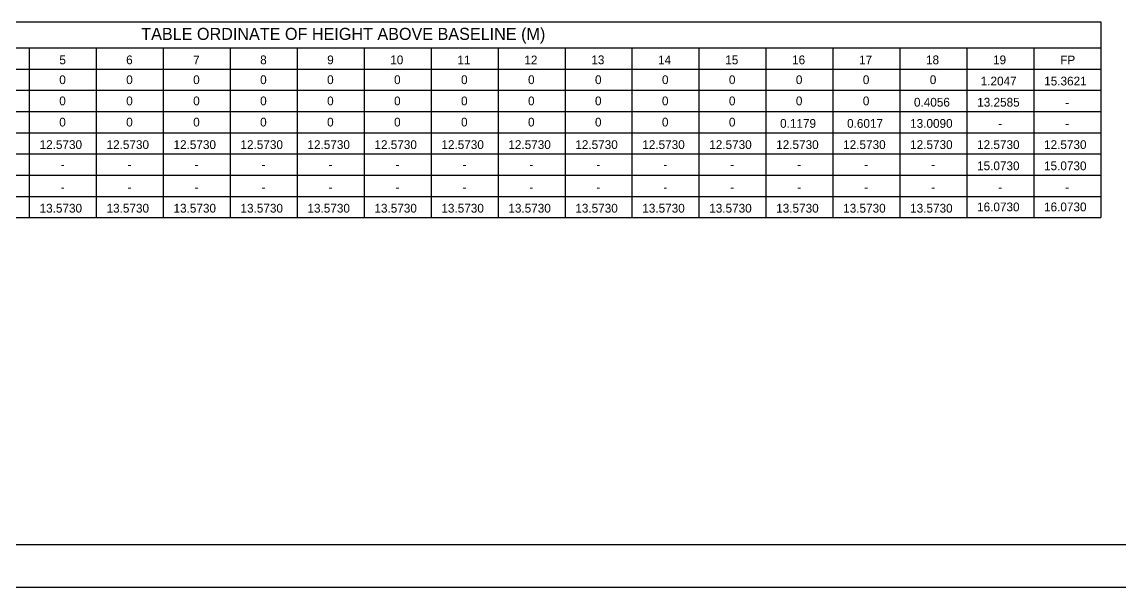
# Model space of a CAD drawing. Extents: x 3 to 181, y 2 to 128.
# Drawn here: x 105.37 to 144.15, y 1.9 to 21.87 of the extents above; entities that cross this region are included whole.
import ezdxf

# ---------------------------------------------------------------- set-up
doc = ezdxf.new("R2010")
doc.units = 0
doc.layers.get('0').update_dxf_attribs({"linetype": 'CONTINUOUS'})
doc.styles.add('MTXPL_CALIBRI', font='txt')
doc.styles.add('MTXPL_CALIBRI_1', font='txt')

# ---------------------------------------------------------------- blocks, each defined once
blk = doc.blocks.new('*U1037')
at = {"style": 'MTXPL_CALIBRI'}
blk.add_text('TABLE ORDINATE OF HEIGHT ABOVE BASELINE (M)', height=0.42675, dxfattribs=at).set_placement((109.198, 21.234))
blk = doc.blocks.new('*U1044')
at = {"style": 'MTXPL_CALIBRI_1'}
blk.add_text('5', height=0.31, dxfattribs=at).set_placement((106.304, 20.374))
blk = doc.blocks.new('*U1045')
at = {"style": 'MTXPL_CALIBRI_1'}
blk.add_text('6', height=0.31, dxfattribs=at).set_placement((108.663, 20.374))
blk = doc.blocks.new('*U1046')
at = {"style": 'MTXPL_CALIBRI_1'}
blk.add_text('7', height=0.31, dxfattribs=at).set_placement((111.031, 20.371))
blk = doc.blocks.new('*U1047')
at = {"style": 'MTXPL_CALIBRI_1'}
blk.add_text('8', height=0.31, dxfattribs=at).set_placement((113.397, 20.374))
blk = doc.blocks.new('*U1048')
at = {"style": 'MTXPL_CALIBRI_1'}
blk.add_text('9', height=0.31, dxfattribs=at).set_placement((115.764, 20.374))
blk = doc.blocks.new('*U1049')
at = {"style": 'MTXPL_CALIBRI_1'}
blk.add_text('10', height=0.3104, dxfattribs=at).set_placement((117.99, 20.374))
blk = doc.blocks.new('*U1050')
at = {"style": 'MTXPL_CALIBRI_1'}
blk.add_text('11', height=0.3104, dxfattribs=at).set_placement((120.36, 20.369))
blk = doc.blocks.new('*U1051')
at = {"style": 'MTXPL_CALIBRI_1'}
blk.add_text('12', height=0.3104, dxfattribs=at).set_placement((122.725, 20.369))
blk = doc.blocks.new('*U1052')
at = {"style": 'MTXPL_CALIBRI_1'}
blk.add_text('13', height=0.3104, dxfattribs=at).set_placement((125.092, 20.374))
blk = doc.blocks.new('*U1053')
at = {"style": 'MTXPL_CALIBRI_1'}
blk.add_text('14', height=0.3104, dxfattribs=at).set_placement((127.449, 20.371))
blk = doc.blocks.new('*U1054')
at = {"style": 'MTXPL_CALIBRI_1'}
blk.add_text('15', height=0.3104, dxfattribs=at).set_placement((129.821, 20.374))
blk = doc.blocks.new('*U1055')
at = {"style": 'MTXPL_CALIBRI_1'}
blk.add_text('16', height=0.3104, dxfattribs=at).set_placement((132.181, 20.374))
blk = doc.blocks.new('*U1056')
at = {"style": 'MTXPL_CALIBRI_1'}
blk.add_text('17', height=0.3104, dxfattribs=at).set_placement((134.548, 20.371))
blk = doc.blocks.new('*U1057')
at = {"style": 'MTXPL_CALIBRI_1'}
blk.add_text('18', height=0.3104, dxfattribs=at).set_placement((136.912, 20.374))
blk = doc.blocks.new('*U1058')
at = {"style": 'MTXPL_CALIBRI_1'}
blk.add_text('19', height=0.3104, dxfattribs=at).set_placement((139.279, 20.374))
blk = doc.blocks.new('*U1059')
at = {"style": 'MTXPL_CALIBRI_1'}
blk.add_text('FP', height=0.3104, dxfattribs=at).set_placement((141.652, 20.371))
blk = doc.blocks.new('*U1066')
at = {"style": 'MTXPL_CALIBRI'}
blk.add_text('0', height=0.31, dxfattribs=at).set_placement((106.301, 19.673))
blk = doc.blocks.new('*U1067')
at = {"style": 'MTXPL_CALIBRI'}
blk.add_text('0', height=0.31, dxfattribs=at).set_placement((108.666, 19.673))
blk = doc.blocks.new('*U1068')
at = {"style": 'MTXPL_CALIBRI'}
blk.add_text('0', height=0.31, dxfattribs=at).set_placement((111.031, 19.673))
blk = doc.blocks.new('*U1069')
at = {"style": 'MTXPL_CALIBRI'}
blk.add_text('0', height=0.31, dxfattribs=at).set_placement((113.396, 19.673))
blk = doc.blocks.new('*U1070')
at = {"style": 'MTXPL_CALIBRI'}
blk.add_text('0', height=0.31, dxfattribs=at).set_placement((115.761, 19.673))
blk = doc.blocks.new('*U1071')
at = {"style": 'MTXPL_CALIBRI'}
blk.add_text('0', height=0.31, dxfattribs=at).set_placement((118.126, 19.673))
blk = doc.blocks.new('*U1072')
at = {"style": 'MTXPL_CALIBRI'}
blk.add_text('0', height=0.31, dxfattribs=at).set_placement((120.491, 19.673))
blk = doc.blocks.new('*U1073')
at = {"style": 'MTXPL_CALIBRI'}
blk.add_text('0', height=0.31, dxfattribs=at).set_placement((122.856, 19.673))
blk = doc.blocks.new('*U1074')
at = {"style": 'MTXPL_CALIBRI'}
blk.add_text('0', height=0.31, dxfattribs=at).set_placement((125.221, 19.673))
blk = doc.blocks.new('*U1075')
at = {"style": 'MTXPL_CALIBRI'}
blk.add_text('0', height=0.31, dxfattribs=at).set_placement((127.586, 19.673))
blk = doc.blocks.new('*U1076')
at = {"style": 'MTXPL_CALIBRI'}
blk.add_text('0', height=0.31, dxfattribs=at).set_placement((129.951, 19.673))
blk = doc.blocks.new('*U1077')
at = {"style": 'MTXPL_CALIBRI'}
blk.add_text('0', height=0.31, dxfattribs=at).set_placement((132.316, 19.673))
blk = doc.blocks.new('*U1078')
at = {"style": 'MTXPL_CALIBRI'}
blk.add_text('0', height=0.31, dxfattribs=at).set_placement((134.681, 19.673))
blk = doc.blocks.new('*U1079')
at = {"style": 'MTXPL_CALIBRI'}
blk.add_text('0', height=0.31, dxfattribs=at).set_placement((137.046, 19.673))
blk = doc.blocks.new('*U1080')
at = {"style": 'MTXPL_CALIBRI'}
blk.add_text('1.2047', height=0.3104, dxfattribs=at).set_placement((138.843, 19.626))
blk = doc.blocks.new('*U1081')
at = {"style": 'MTXPL_CALIBRI'}
blk.add_text('15.3621', height=0.3104, dxfattribs=at).set_placement((141.085, 19.626))
blk = doc.blocks.new('*U1088')
at = {"style": 'MTXPL_CALIBRI'}
blk.add_text('0', height=0.31, dxfattribs=at).set_placement((106.301, 18.924))
blk = doc.blocks.new('*U1089')
at = {"style": 'MTXPL_CALIBRI'}
blk.add_text('0', height=0.31, dxfattribs=at).set_placement((108.666, 18.924))
blk = doc.blocks.new('*U1090')
at = {"style": 'MTXPL_CALIBRI'}
blk.add_text('0', height=0.31, dxfattribs=at).set_placement((111.031, 18.924))
blk = doc.blocks.new('*U1091')
at = {"style": 'MTXPL_CALIBRI'}
blk.add_text('0', height=0.31, dxfattribs=at).set_placement((113.396, 18.924))
blk = doc.blocks.new('*U1092')
at = {"style": 'MTXPL_CALIBRI'}
blk.add_text('0', height=0.31, dxfattribs=at).set_placement((115.761, 18.924))
blk = doc.blocks.new('*U1093')
at = {"style": 'MTXPL_CALIBRI'}
blk.add_text('0', height=0.31, dxfattribs=at).set_placement((118.126, 18.924))
blk = doc.blocks.new('*U1094')
at = {"style": 'MTXPL_CALIBRI'}
blk.add_text('0', height=0.31, dxfattribs=at).set_placement((120.491, 18.924))
blk = doc.blocks.new('*U1095')
at = {"style": 'MTXPL_CALIBRI'}
blk.add_text('0', height=0.31, dxfattribs=at).set_placement((122.856, 18.924))
blk = doc.blocks.new('*U1096')
at = {"style": 'MTXPL_CALIBRI'}
blk.add_text('0', height=0.31, dxfattribs=at).set_placement((125.221, 18.924))
blk = doc.blocks.new('*U1097')
at = {"style": 'MTXPL_CALIBRI'}
blk.add_text('0', height=0.31, dxfattribs=at).set_placement((127.586, 18.924))
blk = doc.blocks.new('*U1098')
at = {"style": 'MTXPL_CALIBRI'}
blk.add_text('0', height=0.31, dxfattribs=at).set_placement((129.951, 18.924))
blk = doc.blocks.new('*U1099')
at = {"style": 'MTXPL_CALIBRI'}
blk.add_text('0', height=0.31, dxfattribs=at).set_placement((132.316, 18.924))
blk = doc.blocks.new('*U1100')
at = {"style": 'MTXPL_CALIBRI'}
blk.add_text('0', height=0.31, dxfattribs=at).set_placement((134.681, 18.924))
blk = doc.blocks.new('*U1101')
at = {"style": 'MTXPL_CALIBRI'}
blk.add_text('0.4056', height=0.3104, dxfattribs=at).set_placement((136.486, 18.877))
blk = doc.blocks.new('*U1102')
at = {"style": 'MTXPL_CALIBRI'}
blk.add_text('13.2585', height=0.3104, dxfattribs=at).set_placement((138.72, 18.877))
blk = doc.blocks.new('*U1103')
at = {"style": 'MTXPL_CALIBRI'}
blk.add_text('-', height=0.31, dxfattribs=at).set_placement((141.825, 18.871))
blk = doc.blocks.new('*U1110')
at = {"style": 'MTXPL_CALIBRI'}
blk.add_text('0', height=0.31, dxfattribs=at).set_placement((106.301, 18.175))
blk = doc.blocks.new('*U1111')
at = {"style": 'MTXPL_CALIBRI'}
blk.add_text('0', height=0.31, dxfattribs=at).set_placement((108.666, 18.175))
blk = doc.blocks.new('*U1112')
at = {"style": 'MTXPL_CALIBRI'}
blk.add_text('0', height=0.31, dxfattribs=at).set_placement((111.031, 18.175))
blk = doc.blocks.new('*U1113')
at = {"style": 'MTXPL_CALIBRI'}
blk.add_text('0', height=0.31, dxfattribs=at).set_placement((113.396, 18.175))
blk = doc.blocks.new('*U1114')
at = {"style": 'MTXPL_CALIBRI'}
blk.add_text('0', height=0.31, dxfattribs=at).set_placement((115.761, 18.175))
blk = doc.blocks.new('*U1115')
at = {"style": 'MTXPL_CALIBRI'}
blk.add_text('0', height=0.31, dxfattribs=at).set_placement((118.126, 18.175))
blk = doc.blocks.new('*U1116')
at = {"style": 'MTXPL_CALIBRI'}
blk.add_text('0', height=0.31, dxfattribs=at).set_placement((120.491, 18.175))
blk = doc.blocks.new('*U1117')
at = {"style": 'MTXPL_CALIBRI'}
blk.add_text('0', height=0.31, dxfattribs=at).set_placement((122.856, 18.175))
blk = doc.blocks.new('*U1118')
at = {"style": 'MTXPL_CALIBRI'}
blk.add_text('0', height=0.31, dxfattribs=at).set_placement((125.221, 18.175))
blk = doc.blocks.new('*U1119')
at = {"style": 'MTXPL_CALIBRI'}
blk.add_text('0', height=0.31, dxfattribs=at).set_placement((127.586, 18.175))
blk = doc.blocks.new('*U1120')
at = {"style": 'MTXPL_CALIBRI'}
blk.add_text('0', height=0.31, dxfattribs=at).set_placement((129.951, 18.175))
blk = doc.blocks.new('*U1121')
at = {"style": 'MTXPL_CALIBRI'}
blk.add_text('0.1179', height=0.3104, dxfattribs=at).set_placement((131.758, 18.128))
blk = doc.blocks.new('*U1122')
at = {"style": 'MTXPL_CALIBRI'}
blk.add_text('0.6017', height=0.3104, dxfattribs=at).set_placement((134.124, 18.128))
blk = doc.blocks.new('*U1123')
at = {"style": 'MTXPL_CALIBRI'}
blk.add_text('13.0090', height=0.3104, dxfattribs=at).set_placement((136.351, 18.128))
blk = doc.blocks.new('*U1124')
at = {"style": 'MTXPL_CALIBRI'}
blk.add_text('-', height=0.31, dxfattribs=at).set_placement((139.46, 18.122))
blk = doc.blocks.new('*U1125')
at = {"style": 'MTXPL_CALIBRI'}
blk.add_text('-', height=0.31, dxfattribs=at).set_placement((141.825, 18.122))
blk = doc.blocks.new('*U1132')
at = {"style": 'MTXPL_CALIBRI'}
blk.add_text('12.5730', height=0.3104, dxfattribs=at).set_placement((105.606, 17.379))
blk = doc.blocks.new('*U1133')
at = {"style": 'MTXPL_CALIBRI'}
blk.add_text('12.5730', height=0.3104, dxfattribs=at).set_placement((107.971, 17.379))
blk = doc.blocks.new('*U1134')
at = {"style": 'MTXPL_CALIBRI'}
blk.add_text('12.5730', height=0.3104, dxfattribs=at).set_placement((110.336, 17.379))
blk = doc.blocks.new('*U1135')
at = {"style": 'MTXPL_CALIBRI'}
blk.add_text('12.5730', height=0.3104, dxfattribs=at).set_placement((112.701, 17.379))
blk = doc.blocks.new('*U1136')
at = {"style": 'MTXPL_CALIBRI'}
blk.add_text('12.5730', height=0.3104, dxfattribs=at).set_placement((115.066, 17.379))
blk = doc.blocks.new('*U1137')
at = {"style": 'MTXPL_CALIBRI'}
blk.add_text('12.5730', height=0.3104, dxfattribs=at).set_placement((117.431, 17.379))
blk = doc.blocks.new('*U1138')
at = {"style": 'MTXPL_CALIBRI'}
blk.add_text('12.5730', height=0.3104, dxfattribs=at).set_placement((119.796, 17.379))
blk = doc.blocks.new('*U1139')
at = {"style": 'MTXPL_CALIBRI'}
blk.add_text('12.5730', height=0.3104, dxfattribs=at).set_placement((122.161, 17.379))
blk = doc.blocks.new('*U1140')
at = {"style": 'MTXPL_CALIBRI'}
blk.add_text('12.5730', height=0.3104, dxfattribs=at).set_placement((124.526, 17.379))
blk = doc.blocks.new('*U1141')
at = {"style": 'MTXPL_CALIBRI'}
blk.add_text('12.5730', height=0.3104, dxfattribs=at).set_placement((126.891, 17.379))
blk = doc.blocks.new('*U1142')
at = {"style": 'MTXPL_CALIBRI'}
blk.add_text('12.5730', height=0.3104, dxfattribs=at).set_placement((129.256, 17.379))
blk = doc.blocks.new('*U1143')
at = {"style": 'MTXPL_CALIBRI'}
blk.add_text('12.5730', height=0.3104, dxfattribs=at).set_placement((131.621, 17.379))
blk = doc.blocks.new('*U1144')
at = {"style": 'MTXPL_CALIBRI'}
blk.add_text('12.5730', height=0.3104, dxfattribs=at).set_placement((133.986, 17.379))
blk = doc.blocks.new('*U1145')
at = {"style": 'MTXPL_CALIBRI'}
blk.add_text('12.5730', height=0.3104, dxfattribs=at).set_placement((136.351, 17.379))
blk = doc.blocks.new('*U1146')
at = {"style": 'MTXPL_CALIBRI'}
blk.add_text('12.5730', height=0.3104, dxfattribs=at).set_placement((138.715, 17.379))
blk = doc.blocks.new('*U1147')
at = {"style": 'MTXPL_CALIBRI'}
blk.add_text('12.5730', height=0.3104, dxfattribs=at).set_placement((141.08, 17.379))
blk = doc.blocks.new('*U1154')
at = {"style": 'MTXPL_CALIBRI'}
blk.add_text('-', height=0.31, dxfattribs=at).set_placement((106.351, 16.676))
blk = doc.blocks.new('*U1155')
at = {"style": 'MTXPL_CALIBRI'}
blk.add_text('-', height=0.31, dxfattribs=at).set_placement((108.716, 16.676))
blk = doc.blocks.new('*U1156')
at = {"style": 'MTXPL_CALIBRI'}
blk.add_text('-', height=0.31, dxfattribs=at).set_placement((111.081, 16.676))
blk = doc.blocks.new('*U1157')
at = {"style": 'MTXPL_CALIBRI'}
blk.add_text('-', height=0.31, dxfattribs=at).set_placement((113.446, 16.676))
blk = doc.blocks.new('*U1158')
at = {"style": 'MTXPL_CALIBRI'}
blk.add_text('-', height=0.31, dxfattribs=at).set_placement((115.811, 16.676))
blk = doc.blocks.new('*U1159')
at = {"style": 'MTXPL_CALIBRI'}
blk.add_text('-', height=0.31, dxfattribs=at).set_placement((118.176, 16.676))
blk = doc.blocks.new('*U1160')
at = {"style": 'MTXPL_CALIBRI'}
blk.add_text('-', height=0.31, dxfattribs=at).set_placement((120.541, 16.676))
blk = doc.blocks.new('*U1161')
at = {"style": 'MTXPL_CALIBRI'}
blk.add_text('-', height=0.31, dxfattribs=at).set_placement((122.906, 16.676))
blk = doc.blocks.new('*U1162')
at = {"style": 'MTXPL_CALIBRI'}
blk.add_text('-', height=0.31, dxfattribs=at).set_placement((125.27, 16.676))
blk = doc.blocks.new('*U1163')
at = {"style": 'MTXPL_CALIBRI'}
blk.add_text('-', height=0.31, dxfattribs=at).set_placement((127.635, 16.676))
blk = doc.blocks.new('*U1164')
at = {"style": 'MTXPL_CALIBRI'}
blk.add_text('-', height=0.31, dxfattribs=at).set_placement((130, 16.676))
blk = doc.blocks.new('*U1165')
at = {"style": 'MTXPL_CALIBRI'}
blk.add_text('-', height=0.31, dxfattribs=at).set_placement((132.365, 16.676))
blk = doc.blocks.new('*U1166')
at = {"style": 'MTXPL_CALIBRI'}
blk.add_text('-', height=0.31, dxfattribs=at).set_placement((134.73, 16.676))
blk = doc.blocks.new('*U1167')
at = {"style": 'MTXPL_CALIBRI'}
blk.add_text('-', height=0.31, dxfattribs=at).set_placement((137.095, 16.676))
blk = doc.blocks.new('*U1168')
at = {"style": 'MTXPL_CALIBRI'}
blk.add_text('15.0730', height=0.3104, dxfattribs=at).set_placement((138.715, 16.63))
blk = doc.blocks.new('*U1169')
at = {"style": 'MTXPL_CALIBRI'}
blk.add_text('15.0730', height=0.3104, dxfattribs=at).set_placement((141.08, 16.63))
blk = doc.blocks.new('*U1176')
at = {"style": 'MTXPL_CALIBRI'}
blk.add_text('-', height=0.31, dxfattribs=at).set_placement((106.351, 15.875))
blk = doc.blocks.new('*U1177')
at = {"style": 'MTXPL_CALIBRI'}
blk.add_text('-', height=0.31, dxfattribs=at).set_placement((108.716, 15.875))
blk = doc.blocks.new('*U1178')
at = {"style": 'MTXPL_CALIBRI'}
blk.add_text('-', height=0.31, dxfattribs=at).set_placement((111.081, 15.875))
blk = doc.blocks.new('*U1179')
at = {"style": 'MTXPL_CALIBRI'}
blk.add_text('-', height=0.31, dxfattribs=at).set_placement((113.446, 15.875))
blk = doc.blocks.new('*U1180')
at = {"style": 'MTXPL_CALIBRI'}
blk.add_text('-', height=0.31, dxfattribs=at).set_placement((115.811, 15.875))
blk = doc.blocks.new('*U1181')
at = {"style": 'MTXPL_CALIBRI'}
blk.add_text('-', height=0.31, dxfattribs=at).set_placement((118.176, 15.875))
blk = doc.blocks.new('*U1182')
at = {"style": 'MTXPL_CALIBRI'}
blk.add_text('-', height=0.31, dxfattribs=at).set_placement((120.541, 15.875))
blk = doc.blocks.new('*U1183')
at = {"style": 'MTXPL_CALIBRI'}
blk.add_text('-', height=0.31, dxfattribs=at).set_placement((122.906, 15.875))
blk = doc.blocks.new('*U1184')
at = {"style": 'MTXPL_CALIBRI'}
blk.add_text('-', height=0.31, dxfattribs=at).set_placement((125.27, 15.875))
blk = doc.blocks.new('*U1185')
at = {"style": 'MTXPL_CALIBRI'}
blk.add_text('-', height=0.31, dxfattribs=at).set_placement((127.635, 15.875))
blk = doc.blocks.new('*U1186')
at = {"style": 'MTXPL_CALIBRI'}
blk.add_text('-', height=0.31, dxfattribs=at).set_placement((130, 15.875))
blk = doc.blocks.new('*U1187')
at = {"style": 'MTXPL_CALIBRI'}
blk.add_text('-', height=0.31, dxfattribs=at).set_placement((132.365, 15.875))
blk = doc.blocks.new('*U1188')
at = {"style": 'MTXPL_CALIBRI'}
blk.add_text('-', height=0.31, dxfattribs=at).set_placement((134.73, 15.875))
blk = doc.blocks.new('*U1189')
at = {"style": 'MTXPL_CALIBRI'}
blk.add_text('-', height=0.31, dxfattribs=at).set_placement((137.095, 15.875))
blk = doc.blocks.new('*U1190')
at = {"style": 'MTXPL_CALIBRI'}
blk.add_text('-', height=0.31, dxfattribs=at).set_placement((139.46, 15.875))
blk = doc.blocks.new('*U1191')
at = {"style": 'MTXPL_CALIBRI'}
blk.add_text('-', height=0.31, dxfattribs=at).set_placement((141.825, 15.875))
blk = doc.blocks.new('*U1198')
at = {"style": 'MTXPL_CALIBRI'}
blk.add_text('13.5730', height=0.3104, dxfattribs=at).set_placement((105.606, 15.132))
blk = doc.blocks.new('*U1199')
at = {"style": 'MTXPL_CALIBRI'}
blk.add_text('13.5730', height=0.3104, dxfattribs=at).set_placement((107.971, 15.132))
blk = doc.blocks.new('*U1200')
at = {"style": 'MTXPL_CALIBRI'}
blk.add_text('13.5730', height=0.3104, dxfattribs=at).set_placement((110.336, 15.132))
blk = doc.blocks.new('*U1201')
at = {"style": 'MTXPL_CALIBRI'}
blk.add_text('13.5730', height=0.3104, dxfattribs=at).set_placement((112.701, 15.132))
blk = doc.blocks.new('*U1202')
at = {"style": 'MTXPL_CALIBRI'}
blk.add_text('13.5730', height=0.3104, dxfattribs=at).set_placement((115.066, 15.132))
blk = doc.blocks.new('*U1203')
at = {"style": 'MTXPL_CALIBRI'}
blk.add_text('13.5730', height=0.3104, dxfattribs=at).set_placement((117.431, 15.132))
blk = doc.blocks.new('*U1204')
at = {"style": 'MTXPL_CALIBRI'}
blk.add_text('13.5730', height=0.3104, dxfattribs=at).set_placement((119.796, 15.132))
blk = doc.blocks.new('*U1205')
at = {"style": 'MTXPL_CALIBRI'}
blk.add_text('13.5730', height=0.3104, dxfattribs=at).set_placement((122.161, 15.132))
blk = doc.blocks.new('*U1206')
at = {"style": 'MTXPL_CALIBRI'}
blk.add_text('13.5730', height=0.3104, dxfattribs=at).set_placement((124.526, 15.132))
blk = doc.blocks.new('*U1207')
at = {"style": 'MTXPL_CALIBRI'}
blk.add_text('13.5730', height=0.3104, dxfattribs=at).set_placement((126.891, 15.132))
blk = doc.blocks.new('*U1208')
at = {"style": 'MTXPL_CALIBRI'}
blk.add_text('13.5730', height=0.3104, dxfattribs=at).set_placement((129.256, 15.132))
blk = doc.blocks.new('*U1209')
at = {"style": 'MTXPL_CALIBRI'}
blk.add_text('13.5730', height=0.3104, dxfattribs=at).set_placement((131.621, 15.132))
blk = doc.blocks.new('*U1210')
at = {"style": 'MTXPL_CALIBRI'}
blk.add_text('13.5730', height=0.3104, dxfattribs=at).set_placement((133.986, 15.132))
blk = doc.blocks.new('*U1211')
at = {"style": 'MTXPL_CALIBRI'}
blk.add_text('13.5730', height=0.3104, dxfattribs=at).set_placement((136.351, 15.132))
blk = doc.blocks.new('*U1212')
at = {"style": 'MTXPL_CALIBRI'}
blk.add_text('16.0730', height=0.3104, dxfattribs=at).set_placement((138.715, 15.178))
blk = doc.blocks.new('*U1213')
at = {"style": 'MTXPL_CALIBRI'}
blk.add_text('16.0730', height=0.3104, dxfattribs=at).set_placement((141.08, 15.178))

msp = doc.modelspace()

# ---------------------------------------------------------------- linework, layer by layer
for p, q in [((89.385, 21.869), (143.466, 21.869)), ((143.466, 21.869), (143.466, 14.958)), ((89.385, 20.951), (143.466, 20.951)), ((105.627, 20.951), (105.627, 14.958)), ((107.992, 20.951), (107.992, 14.958)), ((110.357, 20.951), (110.357, 14.958)), ((112.722, 20.951), (112.722, 14.958)), ((115.087, 20.951), (115.087, 14.958)), ((117.452, 20.951), (117.452, 14.958)), ((119.817, 20.951), (119.817, 14.958)), ((122.182, 20.951), (122.182, 14.958)), ((124.547, 20.951), (124.547, 14.958)), ((126.912, 20.951), (126.912, 14.958)), ((129.277, 20.951), (129.277, 14.958)), ((131.642, 20.951), (131.642, 14.958)), ((134.007, 20.951), (134.007, 14.958)), ((136.372, 20.951), (136.372, 14.958)), ((138.736, 20.951), (138.736, 14.958)), ((141.101, 20.951), (141.101, 14.958)), ((89.385, 20.202), (143.466, 20.202)), ((89.385, 19.453), (143.466, 19.453)), ((89.385, 18.704), (143.466, 18.704)), ((89.385, 17.954), (143.466, 17.954)), ((89.385, 17.205), (143.466, 17.205)), ((89.385, 16.456), (143.466, 16.456)), ((89.385, 15.707), (143.466, 15.707)), ((89.385, 14.958), (143.466, 14.958)), ((4.493, 3.401), (179.843, 3.401)), ((2.993, 1.901), (181.343, 1.901))]:
    msp.add_line(p, q)

# ---------------------------------------------------------------- block references
for name in ['*U1037', '*U1044', '*U1045', '*U1046', '*U1047', '*U1048', '*U1049', '*U1050', '*U1051', '*U1052', '*U1053', '*U1054', '*U1055', '*U1056', '*U1057', '*U1058', '*U1059', '*U1066', '*U1067', '*U1068', '*U1069', '*U1070', '*U1071', '*U1072', '*U1073', '*U1074', '*U1075', '*U1076', '*U1077', '*U1078', '*U1079', '*U1080', '*U1081', '*U1088', '*U1089', '*U1090', '*U1091', '*U1092', '*U1093', '*U1094', '*U1095', '*U1096', '*U1097', '*U1098', '*U1099', '*U1100', '*U1101', '*U1102', '*U1103', '*U1110', '*U1111', '*U1112', '*U1113', '*U1114', '*U1115', '*U1116', '*U1117', '*U1118', '*U1119', '*U1120', '*U1121', '*U1122', '*U1123', '*U1124', '*U1125', '*U1132', '*U1133', '*U1134', '*U1135', '*U1136', '*U1137', '*U1138', '*U1139', '*U1140', '*U1141', '*U1142', '*U1143', '*U1144', '*U1145', '*U1146', '*U1147', '*U1154', '*U1155', '*U1156', '*U1157', '*U1158', '*U1159', '*U1160', '*U1161', '*U1162', '*U1163', '*U1164', '*U1165', '*U1166', '*U1167', '*U1168', '*U1169', '*U1176', '*U1177', '*U1178', '*U1179', '*U1180', '*U1181', '*U1182', '*U1183', '*U1184', '*U1185', '*U1186', '*U1187', '*U1188', '*U1189', '*U1190', '*U1191', '*U1198', '*U1199', '*U1200', '*U1201', '*U1202', '*U1203', '*U1204', '*U1205', '*U1206', '*U1207', '*U1208', '*U1209', '*U1210', '*U1211', '*U1212', '*U1213']:
    msp.add_blockref(name, (0.384, 0))

doc.saveas('drawing.dxf')
